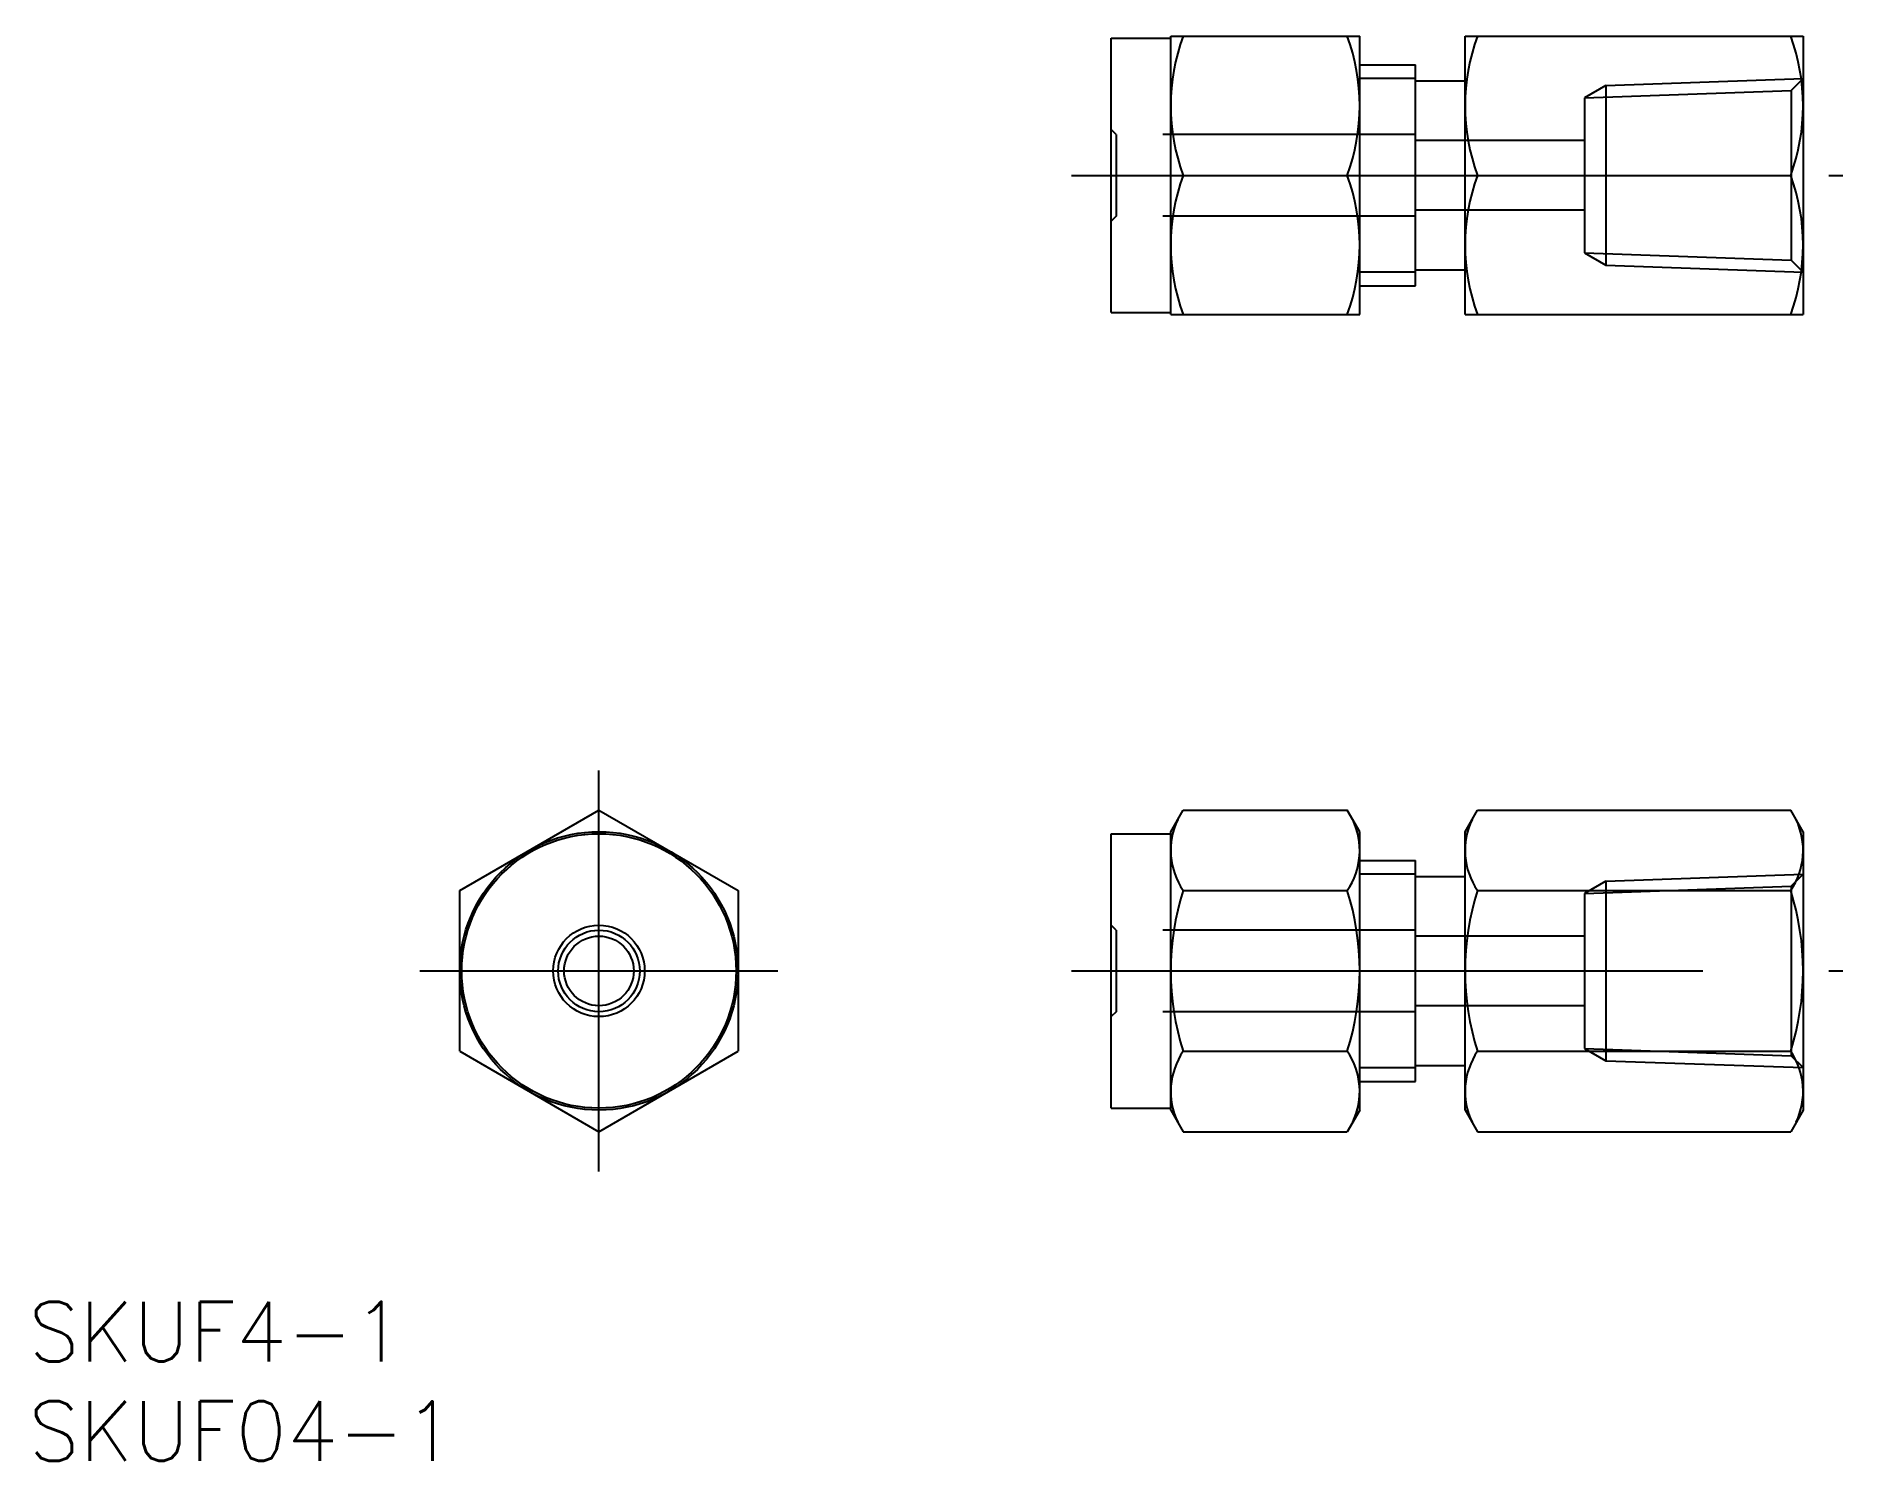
# Model space of a CAD drawing. Extents: x -28.3 to 62.6, y -24.6 to 47.
import ezdxf

# ---------------------------------------------------------------- set-up
doc = ezdxf.new("R2010")
doc.units = 0
doc.linetypes.add('CENTER', pattern=[50.8, 31.75, -6.35, 6.35, -6.35])
doc.linetypes.add('DASHED', pattern=[19.05, 12.7, -6.35])
doc.layers.get('0').update_dxf_attribs({"linetype": 'CONTINUOUS'})
doc.layers.add('CENTER', color=1, linetype='CONTINUOUS')
doc.styles.get("Standard").update_dxf_attribs({"font": 'txt.shx', "height": 3, "bigfont": 'bigfont.shx'})

msp = doc.modelspace()

# ---------------------------------------------------------------- linework, layer by layer
at = {"color": 7, "linetype": 'CONTINUOUS'}
for p, q in [((25.759, 33.1), (25.759, 46.9)), ((25.759, 46.9), (28.759, 46.9)), ((28.759, 33), (28.759, 47)), ((28.759, 47), (38.259, 47)), ((38.259, 33), (38.259, 47)), ((43.559, 33), (43.559, 47)), ((43.559, 47), (60.559, 47)), ((60.559, 47), (60.559, 33)), ((38.259, 45.556), (41.059, 45.556)), ((41.059, 34.444), (41.059, 45.556)), ((41.059, 44.75), (43.559, 44.75)), ((29.384, 40), (37.634, 40)), ((44.184, 40), (59.934, 40)), ((41.059, 35.25), (43.559, 35.25)), ((38.259, 34.444), (41.059, 34.444)), ((25.759, 33.1), (28.759, 33.1)), ((28.759, 33), (38.259, 33)), ((43.559, 33), (60.559, 33)), ((-7, 4.041), (0, 8.083)), ((0, 8.083), (7, 4.041)), ((28.759, 7), (29.384, 8.083)), ((29.384, 8.083), (37.634, 8.083)), ((38.259, 7), (37.634, 8.083)), ((43.559, 7), (44.184, 8.083)), ((44.184, 8.083), (59.934, 8.083)), ((60.559, 7), (59.934, 8.083)), ((25.759, -6.9), (25.759, 6.9)), ((25.759, 6.9), (28.759, 6.9)), ((28.759, -7), (28.759, 7)), ((38.259, -7), (38.259, 7)), ((43.559, -7), (43.559, 7)), ((60.559, 7), (60.559, -7)), ((38.259, 5.556), (41.059, 5.556)), ((41.059, -5.556), (41.059, 5.556)), ((41.059, 4.75), (43.559, 4.75)), ((-7, -4.041), (-7, 4.041)), ((7, 4.041), (7, -4.041)), ((29.384, 4.041), (37.634, 4.041)), ((44.184, 4.041), (59.934, 4.041)), ((44.184, 4.041), (59.934, 4.041)), ((-7, -4.041), (0, -8.083)), ((0, -8.083), (7, -4.041)), ((29.384, -4.041), (37.634, -4.041)), ((44.184, -4.041), (59.934, -4.041)), ((44.184, -4.041), (59.934, -4.041)), ((41.059, -4.75), (43.559, -4.75)), ((38.259, -5.556), (41.059, -5.556)), ((25.759, -6.9), (28.759, -6.9)), ((28.759, -7), (29.384, -8.083)), ((38.259, -7), (37.634, -8.083)), ((43.559, -7), (44.184, -8.083)), ((60.559, -7), (59.934, -8.083)), ((29.384, -8.083), (37.634, -8.083)), ((44.184, -8.083), (59.934, -8.083))]:
    msp.add_line(p, q, dxfattribs=at)
at = {"color": 3, "linetype": 'CONTINUOUS'}
for p, q in [((41.059, 44.869), (38.259, 44.869)), ((41.059, 35.131), (38.259, 35.131)), ((41.059, 4.869), (38.259, 4.869)), ((41.059, -4.869), (38.259, -4.869))]:
    msp.add_line(p, q, dxfattribs=at)
at = {"color": 3, "linetype": 'DASHED'}
for p, q in [((50.63, 44.517), (60.559, 44.864)), ((59.957, 44.262), (60.559, 44.864)), ((50.63, 44.517), (49.559, 43.899)), ((49.559, 43.899), (59.957, 44.262)), ((49.559, 43.899), (49.559, 36.101)), ((50.63, 44.517), (50.63, 35.483)), ((59.957, 44.262), (59.957, 35.738)), ((26.009, 42.05), (25.759, 42.3)), ((41.059, 42.05), (26.009, 42.05)), ((26.009, 42.05), (26.009, 37.95)), ((49.559, 41.75), (41.059, 41.75)), ((49.559, 38.25), (41.059, 38.25)), ((26.009, 37.95), (25.759, 37.7)), ((41.059, 37.95), (26.009, 37.95)), ((49.559, 36.101), (59.957, 35.738)), ((49.559, 36.101), (50.63, 35.483)), ((50.63, 35.483), (60.559, 35.136)), ((59.957, 35.738), (60.559, 35.136)), ((50.63, 4.517), (60.559, 4.864)), ((59.957, 4.262), (60.559, 4.864)), ((50.63, 4.517), (49.559, 3.899)), ((49.559, 3.899), (59.957, 4.262)), ((49.559, 3.899), (49.559, -3.899)), ((50.63, 4.517), (50.63, -4.517)), ((59.957, 4.262), (59.957, -4.262)), ((26.009, 2.05), (25.759, 2.3)), ((41.059, 2.05), (26.009, 2.05)), ((26.009, 2.05), (26.009, -2.05)), ((49.559, 1.75), (41.059, 1.75)), ((49.559, -1.75), (41.059, -1.75)), ((26.009, -2.05), (25.759, -2.3)), ((41.059, -2.05), (26.009, -2.05)), ((49.559, -3.899), (59.957, -4.262)), ((49.559, -3.899), (50.63, -4.517)), ((50.63, -4.517), (60.559, -4.864)), ((59.957, -4.262), (60.559, -4.864))]:
    msp.add_line(p, q, dxfattribs=at)
at = {"color": 7, "linetype": 'CONTINUOUS'}
for radius in [7, 6.9, 2.3, 2.05, 1.75]:
    msp.add_circle((0, 0), radius, dxfattribs=at)
for centre, radius, start, end in [((38.868, 43.5), 10.109, 159.74385, 200.25615), ((28.15, 43.5), 10.109, 339.74385, 20.25615), ((53.668, 43.5), 10.109, 159.74385, 200.25615), ((50.45, 43.5), 10.109, 339.74385, 20.25615), ((38.868, 36.5), 10.109, 159.74385, 200.25615), ((28.15, 36.5), 10.109, 339.74385, 20.25615), ((53.668, 36.5), 10.109, 159.74385, 200.25615), ((50.45, 36.5), 10.109, 339.74385, 20.25615), ((32.337, 6.062), 3.578, 154.38424, 214.38424), ((34.681, 6.062), 3.578, 325.61576, 25.61576), ((47.137, 6.062), 3.578, 154.38424, 214.38424), ((56.981, 6.062), 3.578, 325.61576, 25.61576), ((42.134, 0), 13.375, 162.41205, 197.58795), ((24.884, 0), 13.375, 342.41205, 17.58795), ((56.934, 0), 13.375, 162.41205, 197.58795), ((47.184, 0), 13.375, 342.41205, 17.58795), ((32.337, -6.062), 3.578, 145.61576, 205.61576), ((34.681, -6.062), 3.578, 334.38424, 34.38424), ((47.137, -6.062), 3.578, 145.61576, 205.61576), ((56.981, -6.062), 3.578, 334.38424, 34.38424)]:
    msp.add_arc(centre, radius, start, end, dxfattribs=at)
at = {"layer": 'CENTER', "color": 1, "linetype": 'CENTER'}
for p, q in [((23.759, 40), (62.559, 40)), ((0, -10.083), (0, 10.083)), ((-9, 0), (9, 0)), ((23.759, 0), (62.559, 0))]:
    msp.add_line(p, q, dxfattribs=at)

# ---------------------------------------------------------------- texts
at = {"color": 7, "linetype": 'CONTINUOUS'}
for s, p in [('SKUF4-1', (-28.689, -19.634)), ('SKUF04-1', (-28.689, -24.634))]:
    msp.add_text(s, height=3, dxfattribs=at).set_placement(p)

doc.saveas('drawing.dxf')
